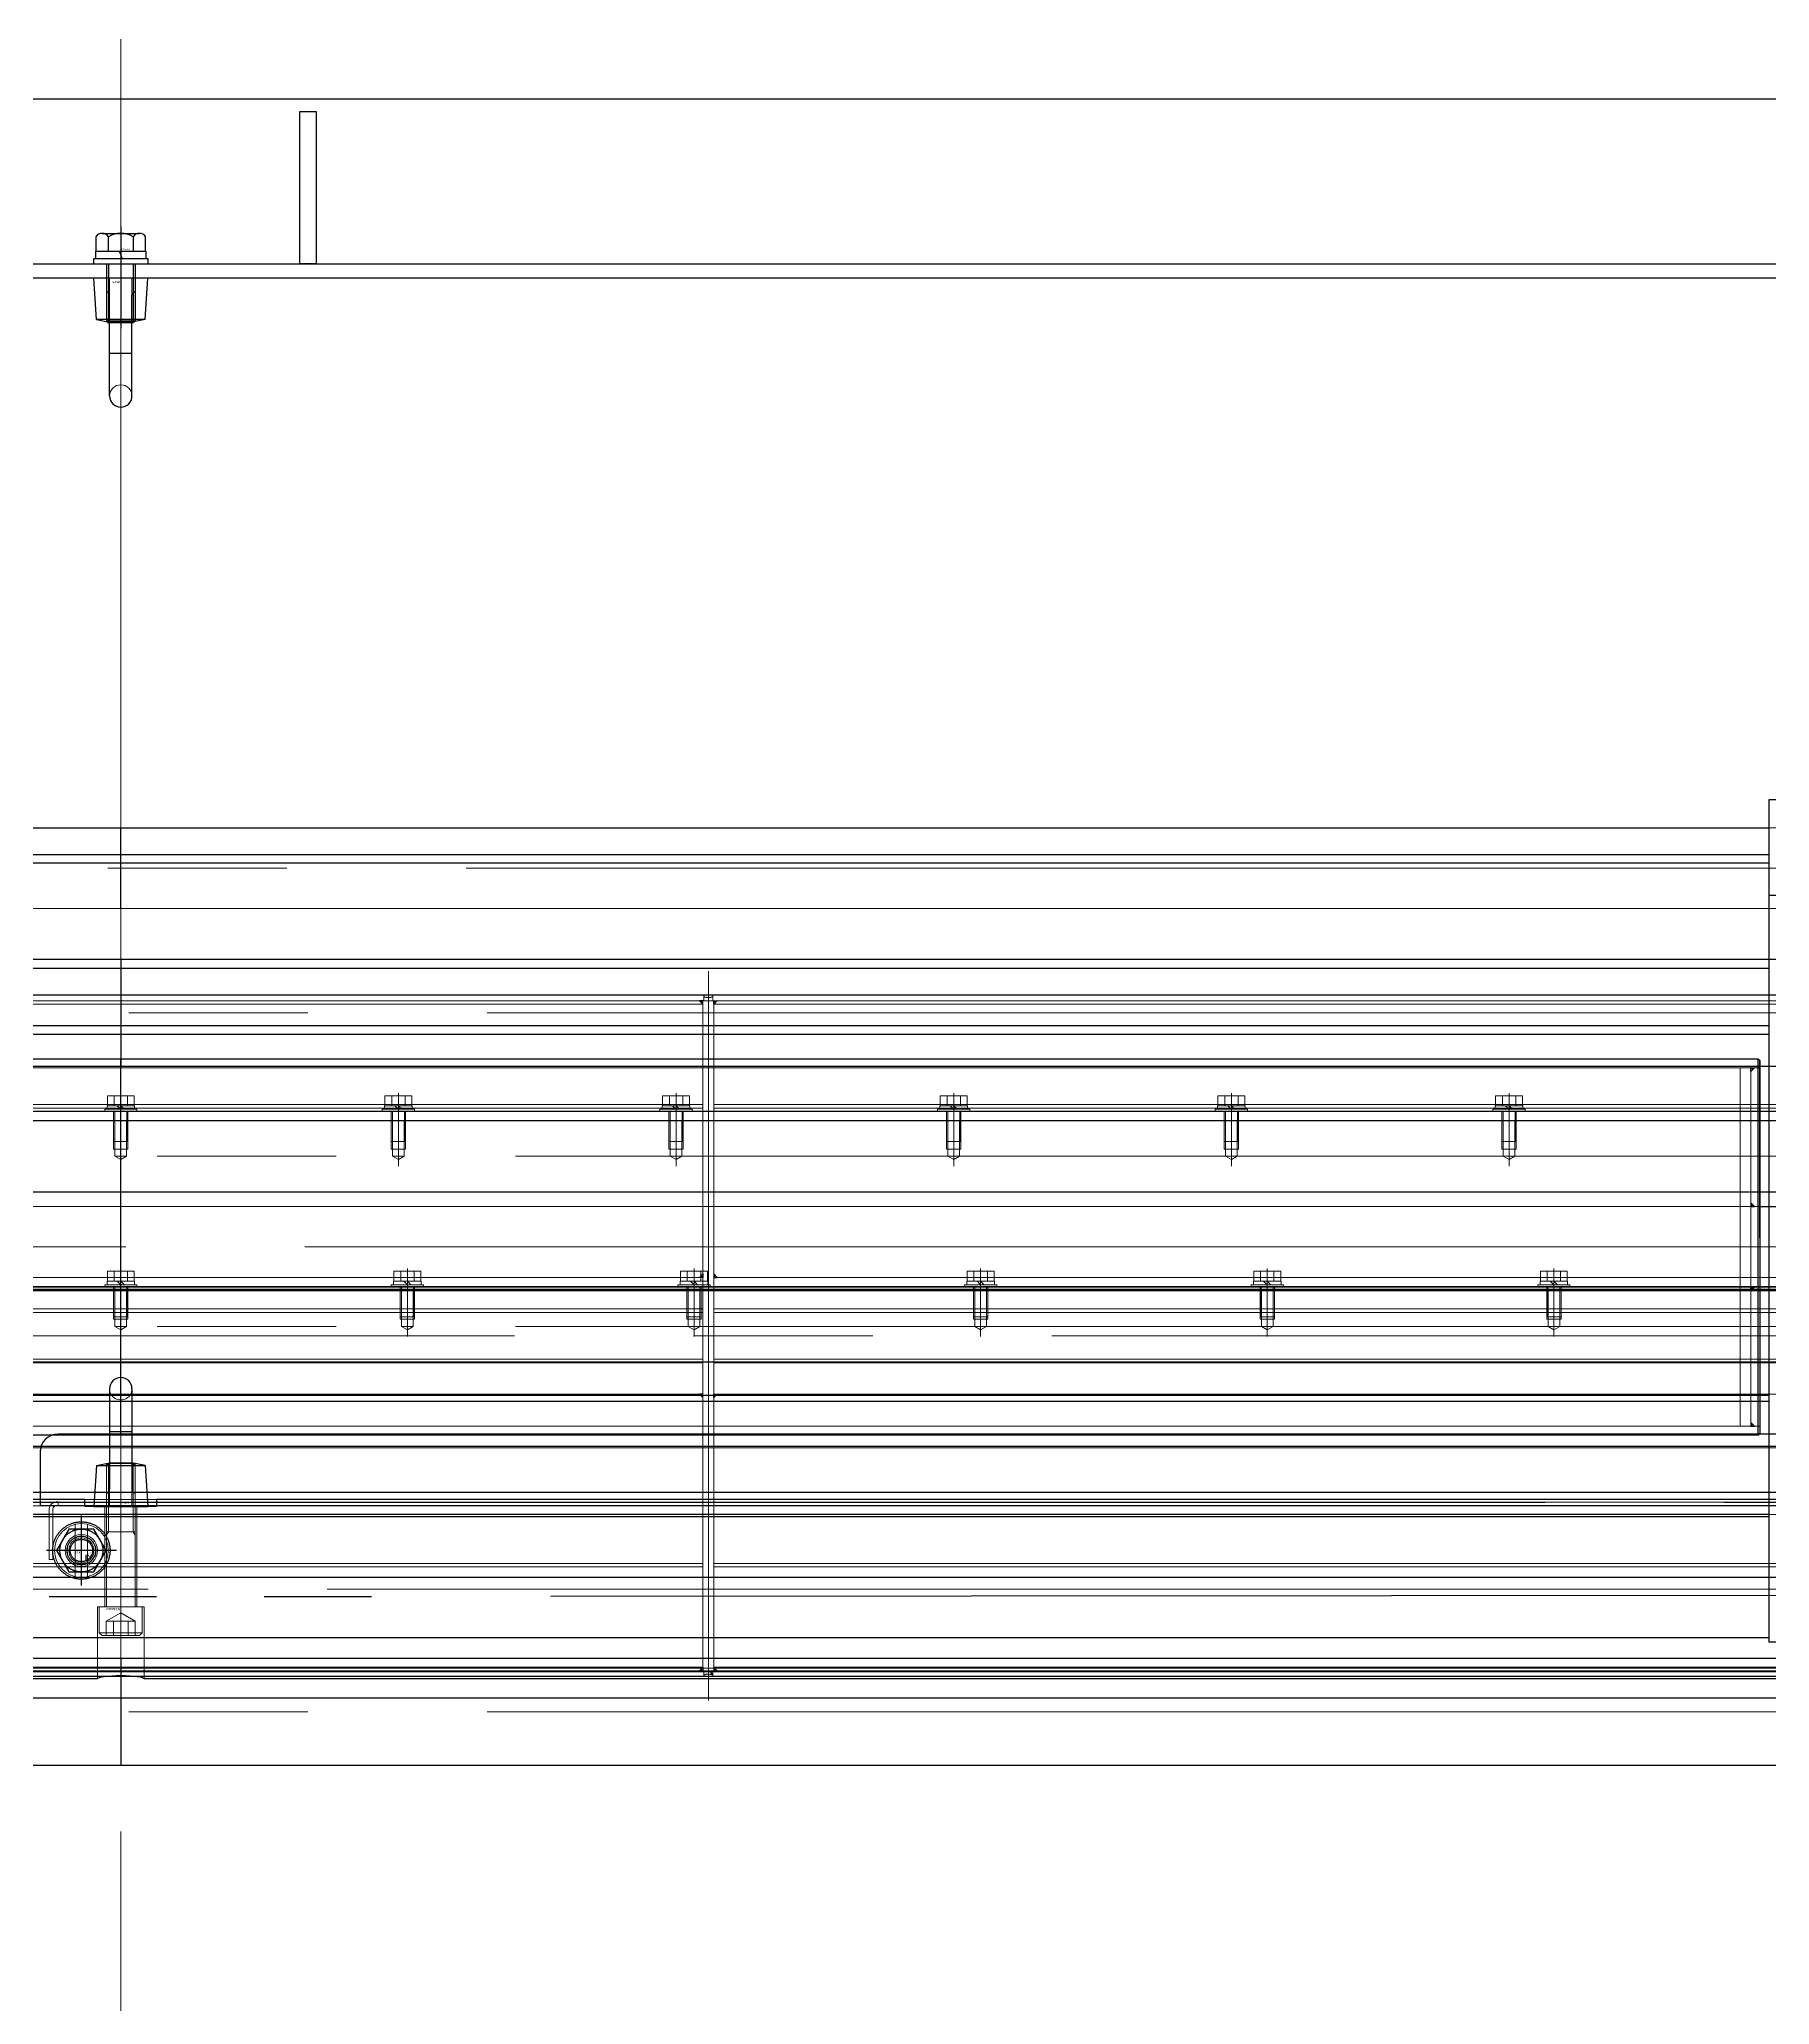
# Model space of a CAD drawing. Units: millimetres at full size. Extents: x -18456 to 18937, y -12290 to 13871.
# Drawn here: x -11171 to -8273, y -5647 to -2357 of the extents above; entities that cross this region are included whole.
import ezdxf
from ezdxf.enums import TextEntityAlignment as Align

# ---------------------------------------------------------------- set-up
doc = ezdxf.new("R2010")
doc.units = ezdxf.units.MM
doc.header["$LTSCALE"] = 100
doc.linetypes.add('CHAIN2', pattern=[12, 9, -1, 1, -1])
doc.linetypes.add('DOUBLE_CHAIN2', pattern=[12.8, 9, -1, 0.6, -0.6, 0.6, -1])
for name, color, linetype in [('0-2_0', 2, 'Continuous'), ('0-3_06_PHANTOM', 2, 'DOUBLE_CHAIN2'), ('0-6_10_DRAFT', 1, 'Continuous')]:
    doc.layers.add(name, color=color, linetype=linetype)
doc.layers.add('0-7_05_CENTER', color=2, linetype='CHAIN2', lineweight=18)
doc.layers.add('0-8_04_HIDDEN', color=7, linetype='Continuous', lineweight=18)
doc.styles.add('ＭＳ ゴシック', font='')
doc.styles.get('ＭＳ ゴシック').set_extended_font_data('MS Gothic')

# ---------------------------------------------------------------- blocks, each defined once
blk = doc.blocks.new('A$C7E805CF0_1_1')
at = {"layer": '0-7_05_CENTER'}
blk.add_line((-178, 0), (31.95, 0), dxfattribs=at)
blk = doc.blocks.new('A$C67F20274_1_1')
at = {"layer": '0-3_06_PHANTOM', "color": 3, "linetype": 'Continuous'}
blk.add_line((-1, -1), (0, 0), dxfattribs=at)
at = {"layer": '0-3_06_PHANTOM', "color": 3}
blk.add_lwpolyline([(0, 0), (-2, 0), (0, -2)], close=True, dxfattribs=at)
blk = doc.blocks.new('A$C11311CD3_1_1')
at = {"layer": '0-2_0', "color": 134}
blk.add_line((-914, 105), (-914, -105), dxfattribs=at)
blk.add_lwpolyline([(-914, 105), (914, 105), (915, 104), (915, -104), (914, -105), (-914, -105), (-915, -104), (-915, 104)], close=True, dxfattribs=at)
blk.add_lwpolyline([(-915, -22.5), (-940, -22.5), (-941, -21.5), (-941, 21.5), (-940, 22.5), (-915, 22.5)], dxfattribs=at)
at = {"layer": '0-6_10_DRAFT'}
blk.add_line((0, 105), (0, -105), dxfattribs=at)
at = {"layer": '0-7_05_CENTER'}
blk.add_line((-1002.78, 0), (1002.78, 0), dxfattribs=at)
at = {"layer": '0-8_04_HIDDEN'}
for p, q in [((-915, 99.95), (915, 99.95)), ((-910, 99.95), (-910, -99.95)), ((-904, 99.95), (-904, -99.95)), ((-915, 22.5), (915, 22.5)), ((915, -22.5), (-915, -22.5)), ((-915, -99.95), (915, -99.95))]:
    blk.add_line(p, q, dxfattribs=at)
at = {"layer": '0-2_0'}
for p in [(-910, 99.95), (-910, -22.5)]:
    blk.add_blockref('A$C67F20274_1_1', p, dxfattribs=at)
at = {"layer": '0-2_0', "xscale": -1, "rotation": 180}
for p in [(-910, 22.5), (-910, -99.95)]:
    blk.add_blockref('A$C67F20274_1_1', p, dxfattribs=at)
blk = doc.blocks.new('A$C1BA62567_1')
at = {"layer": '0-2_0', "color": 134}
for points in [[(-13, -50), (-998, -50), (-1000, -48), (-1000, 48), (-998, 50), (-20, 50)], [(-20, 50), (-20, 46), (20, 46), (20, 50)], [(20, 50), (998, 50), (1000, 48), (1000, -48), (998, -50), (13, -50)]]:
    blk.add_lwpolyline(points, dxfattribs=at)
blk.add_ellipse((0, -50), major_axis=(-13, 0), ratio=0.132275, start_param=3.1415927, end_param=6.2831853, dxfattribs=at)
at = {"layer": '0-7_05_CENTER'}
for p, q in [((0, -54.94), (0, 54.94)), ((-1015.2, 0), (1015.2, 0))]:
    blk.add_line(p, q, dxfattribs=at)
at = {"layer": '0-8_04_HIDDEN'}
for p, q in [((-9, 46), (-9, -10)), ((9, 46), (9, -10)), ((-13, -10), (-13, -50)), ((-13, -10), (13, -10)), ((13, -10), (13, -50))]:
    blk.add_line(p, q, dxfattribs=at)
blk = doc.blocks.new('A$C17570AA0_1')
at = {"layer": '0-8_04_HIDDEN'}
for p, q in [((-12, 14.4), (-10.4, 16)), ((-12, 14.4), (-12, 0)), ((12, 14.4), (-12, 14.4)), ((10.4, 16), (-10.4, 16)), ((-8.08, 16), (-8.08, 8)), ((-4.04, 16), (-4.04, 8)), ((4.04, 16), (4.04, 8)), ((8.08, 16), (8.08, 8)), ((12, 14.4), (10.4, 16)), ((12, 14.4), (12, 0)), ((12, 0), (-12, 0)), ((-8.08, 8), (0, 3.33)), ((8.08, 8), (-8.08, 8)), ((-8, 0), (-8, -78.92)), ((8.08, 8), (0, 3.33)), ((8, 0), (8, -78.92)), ((-6.92, -42), (-8, -40.13)), ((8, -42), (-8, -42)), ((-6.92, -42), (-6.92, -80)), ((6.92, -42), (8, -40.13)), ((6.92, -42), (6.92, -80)), ((-8, -46), (-8, -46))]:
    blk.add_line(p, q, dxfattribs=at)
at = {"layer": '0-8_04_HIDDEN', "linetype": 'CHAIN2'}
blk.add_line((0, 19), (0, -83), dxfattribs=at)
at = {"layer": '0-8_04_HIDDEN'}
for points in [[(8, -78.92), (-8, -78.92), (-6.92, -80)], [(8, -78.92), (6.92, -80), (-6.92, -80)]]:
    blk.add_lwpolyline(points, dxfattribs=at)
at = {"layer": '0-6_10_DRAFT', "style": 'ＭＳ ゴシック', "width": 1.5}
blk.add_text('M16x80', height=1.257, dxfattribs=at).set_placement((0.41, 0.18), align=Align.BOTTOM_LEFT)
blk = doc.blocks.new('A$C595E0D32_1')
at = {"layer": '0-2_0'}
for p, q in [((-6.25, 65.75), (-6.25, 9.58)), ((6.25, 65.75), (6.25, 9.58)), ((-13.54, 23), (-15, 0)), ((-13.54, 23), (-6.25, 24.5)), ((13.54, 23), (15, 0)), ((-15, 0), (15, 0))]:
    blk.add_line(p, q, dxfattribs=at)
blk.add_lwpolyline([(-13.54, 23), (13.54, 23), (6.25, 24.5)], dxfattribs=at)
for centre, radius, start, end in [((0, 65.75), 6.25, 0, 180), ((-8.25, 9.58), 2, 270, 0), ((8.25, 9.58), 2, 180, 270)]:
    blk.add_arc(centre, radius, start, end, dxfattribs=at)
at = {"layer": '0-6_10_DRAFT'}
blk.add_line((-6.25, 42), (6.25, 42), dxfattribs=at)
at = {"layer": '0-7_05_CENTER'}
blk.add_line((0, 75.2), (0, -3.28), dxfattribs=at)
at = {"layer": '0-8_04_HIDDEN', "color": 2}
for p, q in [((-8, 24.14), (-8, 0)), ((6.25, 24.5), (-6.25, 24.5)), ((-6.25, 0), (-6.25, 24.5)), ((6.25, 24.5), (6.25, 0)), ((8, 0), (8, 24.14))]:
    blk.add_line(p, q, dxfattribs=at)
blk.add_arc((0, 65.75), 6.25, 180, 0, dxfattribs=at)
at = {"layer": '0-6_10_DRAFT', "style": 'ＭＳ ゴシック', "width": 1.8}
blk.add_text('M16', height=1.1, dxfattribs=at).set_placement((0.75, 1.35), align=Align.BOTTOM_LEFT)
blk = doc.blocks.new('A$C5A066D84_1')
at = {"layer": '0-2_0', "color": 134}
for p, q in [((-920, 429.49), (920, 429.49)), ((-920, 362.04), (920, 362.04)), ((-920, 360.75), (920, 360.75)), ((-920, 297.74), (920, 297.74)), ((-920, 294.27), (920, 294.27)), ((-920, 92.82), (920, 92.82)), ((-920, 87.96), (920, 87.96)), ((-920, 56.1), (920, 56.1)), ((-920, -2.76), (920, -2.76)), ((-920, -7.43), (920, -7.43)), ((920, -22.5), (-920, -22.5))]:
    blk.add_line(p, q, dxfattribs=at)
for points in [[(-920, 431.68), (-990, 431.68), (-995, 426.68), (-995, 20.27)], [(-929, -38.04), (-920, -38.04), (-920, 431.68)], [(-995, 20.27), (-990, 15.27), (-920, 15.27)]]:
    blk.add_lwpolyline(points, dxfattribs=at)
at = {"layer": '0-6_10_DRAFT'}
blk.add_line((0, 22.5), (0, -22.5), dxfattribs=at)
at = {"layer": '0-7_05_CENTER'}
blk.add_line((-1092.78, 0), (1092.78, 0), dxfattribs=at)
at = {"layer": '0-8_04_HIDDEN'}
for p, q in [((-929, 22.5), (-920, 22.5)), ((920, 22.5), (-920, 22.5)), ((-929, -22.5), (-920, -22.5))]:
    blk.add_line(p, q, dxfattribs=at)
blk = doc.blocks.new('A$C1ACF5523_1')
at = {"layer": '0-2_0', "color": 134}
for p, q in [((135, 364.59), (136, 365.59)), ((135, 355.59), (135, 364.59)), ((135, 255.59), (135, 156.59)), ((135, 156.59), (136, 155.59))]:
    blk.add_line(p, q, dxfattribs=at)
at = {"layer": '0-8_04_HIDDEN'}
blk.add_line((130, 401.51), (1970, 401.51), dxfattribs=at)
at = {"layer": '0-2_0', "xscale": -1, "rotation": 180}
blk.add_blockref('A$C1BA62567_1', (1050, 451.51), dxfattribs=at)
at = {"layer": '0-2_0'}
for name, p in [('A$C5A066D84_1', (1050, 49.2)), ('A$C11311CD3_1_1', (1050, 260.59))]:
    blk.add_blockref(name, p, dxfattribs=at)
at = {"layer": '0-2_0', "rotation": 180}
blk.add_blockref('A$C595E0D32_1', (1050, 405.51), dxfattribs=at)
at = {"layer": '0-8_04_HIDDEN'}
blk.add_blockref('A$C17570AA0_1', (1050, 461.51), dxfattribs=at)
blk = doc.blocks.new('A$C58F16505_1')
at = {"layer": '0-2_0', "color": 134}
for p, q in [((-13, 70), (-1250, 70)), ((-1260, 60), (-1260, 30)), ((-143.76, 30), (-1260, 30)), ((-1250, 32), (-1251, 32)), ((-2, 32), (-3, 32)), ((0, 0), (2, 0))]:
    blk.add_line(p, q, dxfattribs=at)
for centre, start, end in [((-1250, 60), 90, 180), ((-13, 60), 21.09851, 90)]:
    blk.add_arc(centre, 10, start, end, dxfattribs=at)
at = {"layer": '0-8_04_HIDDEN'}
for p, q in [((-3, 30), (-3, 60)), ((-3, 32), (-1260, 32)), ((-1255, 28), (-1255, 0)), ((-1253, 28), (-1253, 0)), ((-1250, 30), (-1250, 32)), ((-2, 30), (-143.76, 30)), ((0, 0), (0, 28)), ((2, 0), (2, 28)), ((-1255, 0), (-1253, 0))]:
    blk.add_line(p, q, dxfattribs=at)
for centre, radius, start, end in [((-13, 60), 10, 0, 21.09851), ((-1251, 28), 4, 150, 180), ((-1251, 28), 4, 90, 150), ((-1251, 28), 2, 90, 180), ((-2, 28), 4, 0, 90), ((-2, 28), 2, 0, 90)]:
    blk.add_arc(centre, radius, start, end, dxfattribs=at)
blk = doc.blocks.new('A$C715B031A_1')
at = {"layer": '0-7_05_CENTER'}
for p, q in [((1083, -19.81), (1083, 9.81)), ((1068.19, -5), (1097.81, -5))]:
    blk.add_line(p, q, dxfattribs=at)
at = {"layer": '0-8_04_HIDDEN'}
blk.add_line((-245, 15), (2325, 15), dxfattribs=at)
blk.add_lwpolyline([(-245, 20), (2325, 20), (2325, -18), (2323, -20), (-243, -20), (-245, -18)], close=True, dxfattribs=at)
blk.add_circle((1083, -5), 9, dxfattribs=at)
blk = doc.blocks.new('16b_1_1')
at = {"layer": '0-3_06_PHANTOM', "color": 7}
for p, q in [((-6.92, 11.99), (-13.85, 0)), ((6.93, 11.99), (-6.92, 11.99)), ((13.85, 0), (6.93, 11.99)), ((-13.85, 0), (-6.92, -11.99)), ((6.93, -11.99), (13.85, 0)), ((-6.92, -11.99), (6.93, -11.99))]:
    blk.add_line(p, q, dxfattribs=at)
at = {"layer": '0-3_06_PHANTOM', "color": 7, "linetype": 'CHAIN2'}
for p, q in [((0, 19.54), (0, -19.54)), ((-19.54, 0), (19.54, 0))]:
    blk.add_line(p, q, dxfattribs=at)
at = {"layer": '0-3_06_PHANTOM', "color": 7}
for radius in [16, 11.99, 8, 6.25]:
    blk.add_circle((0, 0), radius, dxfattribs=at)
at = {"layer": '0-6_10_DRAFT', "style": 'ＭＳ ゴシック', "width": 0.6}
blk.add_text('Ｍ１６', height=1.257, dxfattribs=at).set_placement((0.41, 0.18), align=Align.BOTTOM_LEFT)
blk = doc.blocks.new('A$C3BCF241E_1')
at = {"layer": '0-3_06_PHANTOM', "color": 5}
for p, q in [((0, 27), (-2635, 27)), ((-2524.98, -25), (-0.02, -27))]:
    blk.add_line(p, q, dxfattribs=at)
blk = doc.blocks.new('A$C28D5414C_1')
at = {"layer": '0-6_10_DRAFT'}
blk.add_line((2.6, 2.53), (5.59, 2.53), dxfattribs=at)
at = {"layer": '0-7_05_CENTER'}
for p, q in [((0, 18), (0, -18)), ((-18, 0), (18, 0))]:
    blk.add_line(p, q, dxfattribs=at)
at = {"layer": '0-8_04_HIDDEN'}
for p, q in [((-14.59, 3.5), (14.59, 3.5)), ((-14.59, -3.5), (14.59, -3.5))]:
    blk.add_line(p, q, dxfattribs=at)
for radius in [15, 8, 7]:
    blk.add_circle((0, 0), radius, dxfattribs=at)
at = {"layer": '0-6_10_DRAFT', "style": 'ＭＳ ゴシック', "width": 0.55}
blk.add_text('⑨', height=4.4, dxfattribs=at).set_placement((1.17, 1.61), align=Align.BOTTOM_LEFT)
blk = doc.blocks.new('A$C427D398B_1')
at = {"layer": '0-2_0', "color": 134}
blk.add_line((2095, -15), (-116.77, -15), dxfattribs=at)
at = {"layer": '0-2_0'}
blk.add_blockref('A$C58F16505_1', (2240, -5), dxfattribs=at)
at = {"layer": '0-2_0', "rotation": 180}
blk.add_blockref('16b_1_1', (1003, 0), dxfattribs=at)
at = {"layer": '0-3_06_PHANTOM', "xscale": -1}
blk.add_blockref('A$C3BCF241E_1', (-360, 0), dxfattribs=at)
at = {"layer": '0-8_04_HIDDEN'}
blk.add_blockref('A$C715B031A_1', (-80, 5), dxfattribs=at)
at = {"layer": '0-8_04_HIDDEN', "rotation": 270}
blk.add_blockref('A$C28D5414C_1', (1003, 0), dxfattribs=at)
blk = doc.blocks.new('A$C7DA730F5_1')
at = {"layer": '0-2_0', "color": 134}
blk.add_lwpolyline([(-959, 30), (959, 30), (960, 29), (960, -29), (959, -30), (-959, -30), (-960, -29), (-960, 29)], close=True, dxfattribs=at)
at = {"layer": '0-6_10_DRAFT'}
blk.add_line((0, 30), (0, -30), dxfattribs=at)
at = {"layer": '0-7_05_CENTER'}
blk.add_line((1104.5, 0), (-1104.5, 0), dxfattribs=at)
blk = doc.blocks.new('A$C0E021DA9_1')
at = {"layer": '0-2_0'}
blk.add_blockref('A$C7DA730F5_1', (0, 0), dxfattribs=at)
blk = doc.blocks.new('A$C47C53CF3_1_1')
at = {"layer": '0-2_0', "color": 134}
for p, q in [((-956, 0), (956, 0)), ((956, -40), (-956, -40))]:
    blk.add_line(p, q, dxfattribs=at)
at = {"layer": '0-6_10_DRAFT'}
blk.add_line((0, -40), (0, 0), dxfattribs=at)
at = {"layer": '0-7_05_CENTER'}
for p, q in [((0, -25.52), (0, 4.48)), ((155, -25.52), (155, 4.48)), ((310, -25.52), (310, 4.48)), ((465, -25.52), (465, 4.48)), ((620, -25.52), (620, 4.48)), ((775, -25.52), (775, 4.48)), ((1120.26, -20), (-1120.26, -20))]:
    blk.add_line(p, q, dxfattribs=at)
at = {"layer": '0-8_04_HIDDEN'}
for p, q in [((-4, -16), (-4, 0)), ((-3.25, -20), (-3.25, 0)), ((3.25, -20), (3.25, 0)), ((4, -16), (4, 0)), ((151, -16), (151, 0)), ((151.75, -20), (151.75, 0)), ((158.25, -20), (158.25, 0)), ((159, -16), (159, 0)), ((306, -16), (306, 0)), ((306.75, -20), (306.75, 0)), ((313.25, -20), (313.25, 0)), ((314, -16), (314, 0)), ((461, -16), (461, 0)), ((461.75, -20), (461.75, 0)), ((468.25, -20), (468.25, 0)), ((469, -16), (469, 0)), ((616, -16), (616, 0)), ((616.75, -20), (616.75, 0)), ((623.25, -20), (623.25, 0)), ((624, -16), (624, 0)), ((771, -16), (771, 0)), ((771.75, -20), (771.75, 0)), ((778.25, -20), (778.25, 0)), ((779, -16), (779, 0)), ((4, -16), (-4, -16)), ((3.25, -20), (-3.25, -20)), ((-3.25, -20), (0, -21.88)), ((0, -21.88), (3.25, -20)), ((151, -16), (159, -16)), ((151.75, -20), (158.25, -20)), ((155, -21.88), (151.75, -20)), ((158.25, -20), (155, -21.88)), ((306, -16), (314, -16)), ((306.75, -20), (313.25, -20)), ((310, -21.88), (306.75, -20)), ((313.25, -20), (310, -21.88)), ((461, -16), (469, -16)), ((461.75, -20), (468.25, -20)), ((465, -21.88), (461.75, -20)), ((468.25, -20), (465, -21.88)), ((616, -16), (624, -16)), ((616.75, -20), (623.25, -20)), ((620, -21.88), (616.75, -20)), ((623.25, -20), (620, -21.88)), ((771, -16), (779, -16)), ((771.75, -20), (778.25, -20)), ((775, -21.88), (771.75, -20)), ((778.25, -20), (775, -21.88))]:
    blk.add_line(p, q, dxfattribs=at)
blk = doc.blocks.new('A$C24C71BDE_1_1')
at = {"layer": '0-2_0', "color": 134}
blk.add_lwpolyline([(952.5, 5), (-952.5, 5), (-952.5, 0), (952.5, 0)], close=True, dxfattribs=at)
at = {"layer": '0-7_05_CENTER'}
for p, q in [((0, -4.82), (0, 9.82)), ((155, -4.82), (155, 9.82)), ((310, -4.82), (310, 9.82)), ((465, -4.82), (465, 9.82)), ((620, -4.82), (620, 9.82)), ((775, -4.82), (775, 9.82))]:
    blk.add_line(p, q, dxfattribs=at)
blk = doc.blocks.new('A$C435F0BD9_1_1')
at = {"layer": '0-8_04_HIDDEN'}
for p, q in [((-9, 1.2), (9, 1.2)), ((-9, 1.2), (-9, 0)), ((-9, 0), (9, 0)), ((-7.7, 3.2), (-7.7, 1.2)), ((7.7, 3.2), (-7.7, 3.2)), ((-7.51, 8.7), (7.51, 8.7)), ((-7.51, 3.2), (-7.51, 8.7)), ((-4, -16.8), (-4, 0)), ((-3.75, 3.2), (-3.75, 8.7)), ((-3.32, -16.8), (-3.32, 0)), ((0, 1.2), (-2, 3.2)), ((0, 3.2), (2, 1.2)), ((3.32, -16.8), (3.32, 0)), ((3.75, 3.2), (3.75, 8.7)), ((4, -16.8), (4, 0)), ((7.51, 3.2), (7.51, 8.7)), ((7.7, 1.2), (7.7, 3.2)), ((9, 0), (9, 1.2)), ((-4, -16.8), (4, -16.8))]:
    blk.add_line(p, q, dxfattribs=at)
at = {"layer": '0-8_04_HIDDEN', "linetype": 'CHAIN2'}
blk.add_line((0, -18.3), (0, 10.2), dxfattribs=at)
at = {"layer": '0-6_10_DRAFT', "style": 'ＭＳ ゴシック', "width": 1.8}
blk.add_text('BT-M8x20L,SW,PW', height=0.2199, dxfattribs=at).set_placement((3.15, 8.36), align=Align.BOTTOM_LEFT)
blk = doc.blocks.new('A$C22662586_1_1')
at = {"layer": '0-2_0', "color": 134}
blk.add_lwpolyline([(-995, 0), (995, 0), (995, 1.5), (-995, 1.5)], close=True, dxfattribs=at)
at = {"layer": '0-7_05_CENTER'}
for p, q in [((0, 3.73), (0, -2.35)), ((160, 3.73), (160, -2.35)), ((320, 3.73), (320, -2.35)), ((480, 3.73), (480, -2.35)), ((640, 3.73), (640, -2.35)), ((800, 3.73), (800, -2.35))]:
    blk.add_line(p, q, dxfattribs=at)
blk = doc.blocks.new('A$C66DB7377_1_1')
at = {"layer": '0-2_0', "color": 134}
blk.add_lwpolyline([(999, -40), (-999, -40), (-1000, -39), (-1000, -1), (-999, 0), (999, 0)], dxfattribs=at)
at = {"layer": '0-6_10_DRAFT'}
blk.add_line((0, -40), (0, 0), dxfattribs=at)
at = {"layer": '0-7_05_CENTER'}
for p, q in [((0, -25.52), (0, 4.48)), ((160, -25.52), (160, 4.48)), ((320, -25.52), (320, 4.48)), ((480, -25.52), (480, 4.48)), ((640, -25.52), (640, 4.48)), ((800, -25.52), (800, 4.48)), ((1120.26, -20), (-1120.26, -20))]:
    blk.add_line(p, q, dxfattribs=at)
at = {"layer": '0-8_04_HIDDEN'}
for p, q in [((-4, -16), (-4, 0)), ((-3.25, -20), (-3.25, 0)), ((3.25, -20), (3.25, 0)), ((4, -16), (4, 0)), ((156, -16), (156, 0)), ((156.75, -20), (156.75, 0)), ((163.25, -20), (163.25, 0)), ((164, -16), (164, 0)), ((316, -16), (316, 0)), ((316.75, -20), (316.75, 0)), ((323.25, -20), (323.25, 0)), ((324, -16), (324, 0)), ((476, -16), (476, 0)), ((476.75, -20), (476.75, 0)), ((483.25, -20), (483.25, 0)), ((484, -16), (484, 0)), ((636, -16), (636, 0)), ((636.75, -20), (636.75, 0)), ((643.25, -20), (643.25, 0)), ((644, -16), (644, 0)), ((796, -16), (796, 0)), ((796.75, -20), (796.75, 0)), ((803.25, -20), (803.25, 0)), ((804, -16), (804, 0)), ((4, -16), (-4, -16)), ((3.25, -20), (-3.25, -20)), ((-3.25, -20), (0, -21.88)), ((0, -21.88), (3.25, -20)), ((156, -16), (164, -16)), ((156.75, -20), (163.25, -20)), ((160, -21.88), (156.75, -20)), ((163.25, -20), (160, -21.88)), ((316, -16), (324, -16)), ((316.75, -20), (323.25, -20)), ((320, -21.88), (316.75, -20)), ((323.25, -20), (320, -21.88)), ((476, -16), (484, -16)), ((476.75, -20), (483.25, -20)), ((480, -21.88), (476.75, -20)), ((483.25, -20), (480, -21.88)), ((636, -16), (644, -16)), ((636.75, -20), (643.25, -20)), ((640, -21.88), (636.75, -20)), ((643.25, -20), (640, -21.88)), ((796, -16), (804, -16)), ((796.75, -20), (803.25, -20)), ((800, -21.88), (796.75, -20)), ((803.25, -20), (800, -21.88))]:
    blk.add_line(p, q, dxfattribs=at)
blk = doc.blocks.new('A$C217E54E0_1_1')
at = {"layer": '0-2_0', "color": 134}
blk.add_lwpolyline([(-995, 0), (995, 0), (995, 0.3), (-995, 0.3)], close=True, dxfattribs=at)
at = {"layer": '0-7_05_CENTER'}
for p, q in [((0, -4.82), (0, 5.12)), ((160, -4.82), (160, 5.12)), ((320, -4.82), (320, 5.12)), ((480, -4.82), (480, 5.12)), ((640, -4.82), (640, 5.12)), ((800, -4.82), (800, 5.12))]:
    blk.add_line(p, q, dxfattribs=at)
blk = doc.blocks.new('A$C4FD739D8_1')
at = {"layer": '0-2_0'}
for name, p in [('A$C66DB7377_1_1', (0, 20)), ('A$C217E54E0_1_1', (0, 20.3)), ('A$C217E54E0_1_1', (0, 20)), ('A$C22662586_1_1', (0, 20.6)), ('A$C435F0BD9_1_1', (0, 22.1)), ('A$C435F0BD9_1_1', (160, 22.1)), ('A$C435F0BD9_1_1', (320, 22.1)), ('A$C435F0BD9_1_1', (480, 22.1)), ('A$C435F0BD9_1_1', (640, 22.1)), ('A$C435F0BD9_1_1', (800, 22.1))]:
    blk.add_blockref(name, p, dxfattribs=at)
blk = doc.blocks.new('A$C43C202D3_1')
at = {"layer": '0-2_0'}
for name, p in [('A$C0E021DA9_1', (-1075, 520)), ('A$C435F0BD9_1_1', (-1075, 465)), ('A$C435F0BD9_1_1', (-920, 465)), ('A$C435F0BD9_1_1', (-765, 465)), ('A$C435F0BD9_1_1', (-610, 465)), ('A$C435F0BD9_1_1', (-455, 465)), ('A$C435F0BD9_1_1', (-300, 465)), ('A$C47C53CF3_1_1', (-1075, 460)), ('A$C24C71BDE_1_1', (-1075, 460)), ('A$C4FD739D8_1', (-1075, 345)), ('A$C0E021DA9_1', (-1075, 130))]:
    blk.add_blockref(name, p, dxfattribs=at)
blk = doc.blocks.new('A$C52B60F3E_1')
at = {"layer": '0-2_0', "color": 134}
for p, q in [((-13.85, 15.14), (-13.85, 7)), ((-10.39, 17), (10.39, 17)), ((-6.92, 7), (-6.92, 15.14)), ((6.92, 15.14), (6.92, 7)), ((13.85, 7), (13.85, 15.14)), ((-15, 0), (-15, 3)), ((-15, 3), (15, 3)), ((-15, 0), (15, 0)), ((-14, 3), (-14, 7)), ((-14, 7), (14, 7)), ((-8, 0), (-8, -31.92)), ((-6.92, 0), (-6.92, -33)), ((0.73, 3), (-0.73, 7)), ((6.92, 0), (6.92, -33)), ((8, 0), (8, -31.92)), ((14, 7), (14, 3)), ((15, 3), (15, 0))]:
    blk.add_line(p, q, dxfattribs=at)
at = {"layer": '0-2_0', "color": 134, "linetype": 'CHAIN2'}
blk.add_line((0, 20.91), (0, -36), dxfattribs=at)
at = {"layer": '0-2_0', "color": 134}
for points in [[(8, -31.92), (-8, -31.92), (-6.92, -33)], [(8, -31.92), (6.92, -33), (-6.92, -33)]]:
    blk.add_lwpolyline(points, dxfattribs=at)
for centre, radius, start, end in [((-10.39, 12.84), 4.16, 33.626, 146.374), ((0, 3.15), 13.85, 60, 120), ((10.39, 12.84), 4.16, 33.626, 146.374)]:
    blk.add_arc(centre, radius, start, end, dxfattribs=at)
at = {"layer": '0-6_10_DRAFT', "style": 'ＭＳ ゴシック', "width": 1.5}
blk.add_text('M16x40', height=0.733, dxfattribs=at).set_placement((0.41, 7.48), align=Align.BOTTOM_LEFT)
blk = doc.blocks.new('A$C715E4393_1_1')
at = {"layer": '0-2_0', "color": 3}
blk.add_line((-330.5, -189.08), (-328.42, -187), dxfattribs=at)
at = {"layer": '0-2_0', "color": 134}
blk.add_lwpolyline([(-990, 190), (990, 190), (990, -190), (-990, -190)], close=True, dxfattribs=at)
at = {"layer": '0-2_0', "color": 3}
for centre, start, end in [((-328, 194.45), 244.49207, 295.50793), ((-328, -194.45), 64.49207, 115.50793)]:
    blk.add_arc(centre, 5.8, start, end, dxfattribs=at)
at = {"layer": '0-7_05_CENTER'}
for p, q in [((-328, 203.55), (-328, -203.55)), ((-1419.76, 0), (1090.76, 0))]:
    blk.add_line(p, q, dxfattribs=at)
at = {"layer": '0-8_04_HIDDEN'}
for p, q in [((-990, 187), (990, 187)), ((-331, 187), (-331, -187)), ((-330.5, 190), (-330.5, 187)), ((-325.5, 190), (-325.5, 187)), ((-325, 187), (-325, -187)), ((-981, 185), (-331, 185)), ((-325, 185), (325, 185)), ((-331, 129), (-981, 129)), ((-331, 127), (-981, 127)), ((325, 129), (-325, 129)), ((325, 127), (-325, 127)), ((-990, 32.5), (-331, 32.5)), ((-325, 32.5), (990, 32.5)), ((-331, 15), (-981, 15)), ((-331, 13), (-981, 13)), ((325, 15), (-325, 15)), ((325, 13), (-325, 13)), ((-981, -13), (-331, -13)), ((-981, -15), (-331, -15)), ((-325, -13), (325, -13)), ((-325, -15), (325, -15)), ((-990, -32.5), (-331, -32.5)), ((-325, -32.5), (990, -32.5)), ((-331, -127), (-981, -127)), ((-331, -129), (-981, -129)), ((325, -127), (-325, -127)), ((325, -129), (-325, -129)), ((-981, -185), (-331, -185)), ((-325, -185), (325, -185)), ((-990, -187), (990, -187)), ((-330.5, -190), (-330.5, -187)), ((-325.5, -190), (-325.5, -187))]:
    blk.add_line(p, q, dxfattribs=at)
at = {"layer": '0-2_0'}
for p in [(-331, 187), (-331, -32.5)]:
    blk.add_blockref('A$C67F20274_1_1', p, dxfattribs=at)
at = {"layer": '0-2_0', "xscale": -1}
for p in [(-325, 187), (-325, -32.5)]:
    blk.add_blockref('A$C67F20274_1_1', p, dxfattribs=at)
at = {"layer": '0-2_0', "xscale": -1, "rotation": 180}
for p in [(-331, 32.5), (-331, -187)]:
    blk.add_blockref('A$C67F20274_1_1', p, dxfattribs=at)
at = {"layer": '0-2_0', "rotation": 180}
for p in [(-325, 32.5), (-325, -187)]:
    blk.add_blockref('A$C67F20274_1_1', p, dxfattribs=at)
blk = doc.blocks.new('A$C56A90DFC_1')
at = {"layer": '0-2_0', "xscale": -1}
blk.add_blockref('A$C715E4393_1_1', (-1050, 339.8), dxfattribs=at)
blk = doc.blocks.new('A$C42EA7A30_1_1')
at = {"layer": '0-2_0', "color": 134}
blk.add_line((-1000, 1138), (1000, 1138), dxfattribs=at)
for points in [[(-1000, 1230), (1000, 1230), (1000, 1130), (-1000, 1130)], [(100, 1223), (109, 1223), (109, 1138), (100, 1138)]]:
    blk.add_lwpolyline(points, close=True, dxfattribs=at)
at = {"layer": '0-7_05_CENTER'}
blk.add_line((0, 1263.28), (0, -32.62), dxfattribs=at)
blk = doc.blocks.new('A$C509F1DA2_1_1')
at = {"layer": '0-2_0', "color": 134}
blk.add_line((-20, -0.59), (-2000, -0.59), dxfattribs=at)
blk.add_lwpolyline([(-2000, 25.39), (-20, 25.39), (-20, -100.59), (-2000, -100.59)], close=True, dxfattribs=at)
blk.add_lwpolyline([(-1990, -100.59), (-1990, -115.08), (-30, -115.08), (-30, -100.59)], dxfattribs=at)
at = {"layer": '0-8_04_HIDDEN'}
blk.add_line((-22, 24.39), (-1998, 24.39), dxfattribs=at)
blk.add_lwpolyline([(-22, 24.39), (-22, -98.59), (-1998, -98.59), (-1998, 24.39)], dxfattribs=at)
blk = doc.blocks.new('A$C456B4943_1_1')
at = {"layer": '0-2_0'}
blk.add_blockref('A$C509F1DA2_1_1', (10, 67.91), dxfattribs=at)

msp = doc.modelspace()

# ---------------------------------------------------------------- block references
at = {"layer": '0-2_0', "xscale": 3, "yscale": 3}
for name, p in [('A$C42EA7A30_1_1', (-11034.9, -6146.7)), ('A$C52B60F3E_1', (-11034.9, -2732.7)), ('A$C43C202D3_1', (-7809.9, -5546.7)), ('A$C56A90DFC_1', (-7884.9, -5546.7)), ('A$C427D398B_1', (-14109.9, -4886.7)), ('A$C456B4943_1_1', (-8034.9, -4991.7))]:
    msp.add_blockref(name, p, dxfattribs=at)
at = {"layer": '0-2_0', "xscale": 3, "yscale": 3, "rotation": 180}
for name, p in [('A$C595E0D32_1', (-11034.9, -2756.7)), ('A$C1ACF5523_1', (-7884.9, -3596.7))]:
    msp.add_blockref(name, p, dxfattribs=at)
at = {"layer": '0-8_04_HIDDEN', "xscale": 3, "yscale": 3, "rotation": 90}
msp.add_blockref('A$C7E805CF0_1_1', (-11034.9, -5696.7), dxfattribs=at)

doc.saveas('drawing.dxf')
